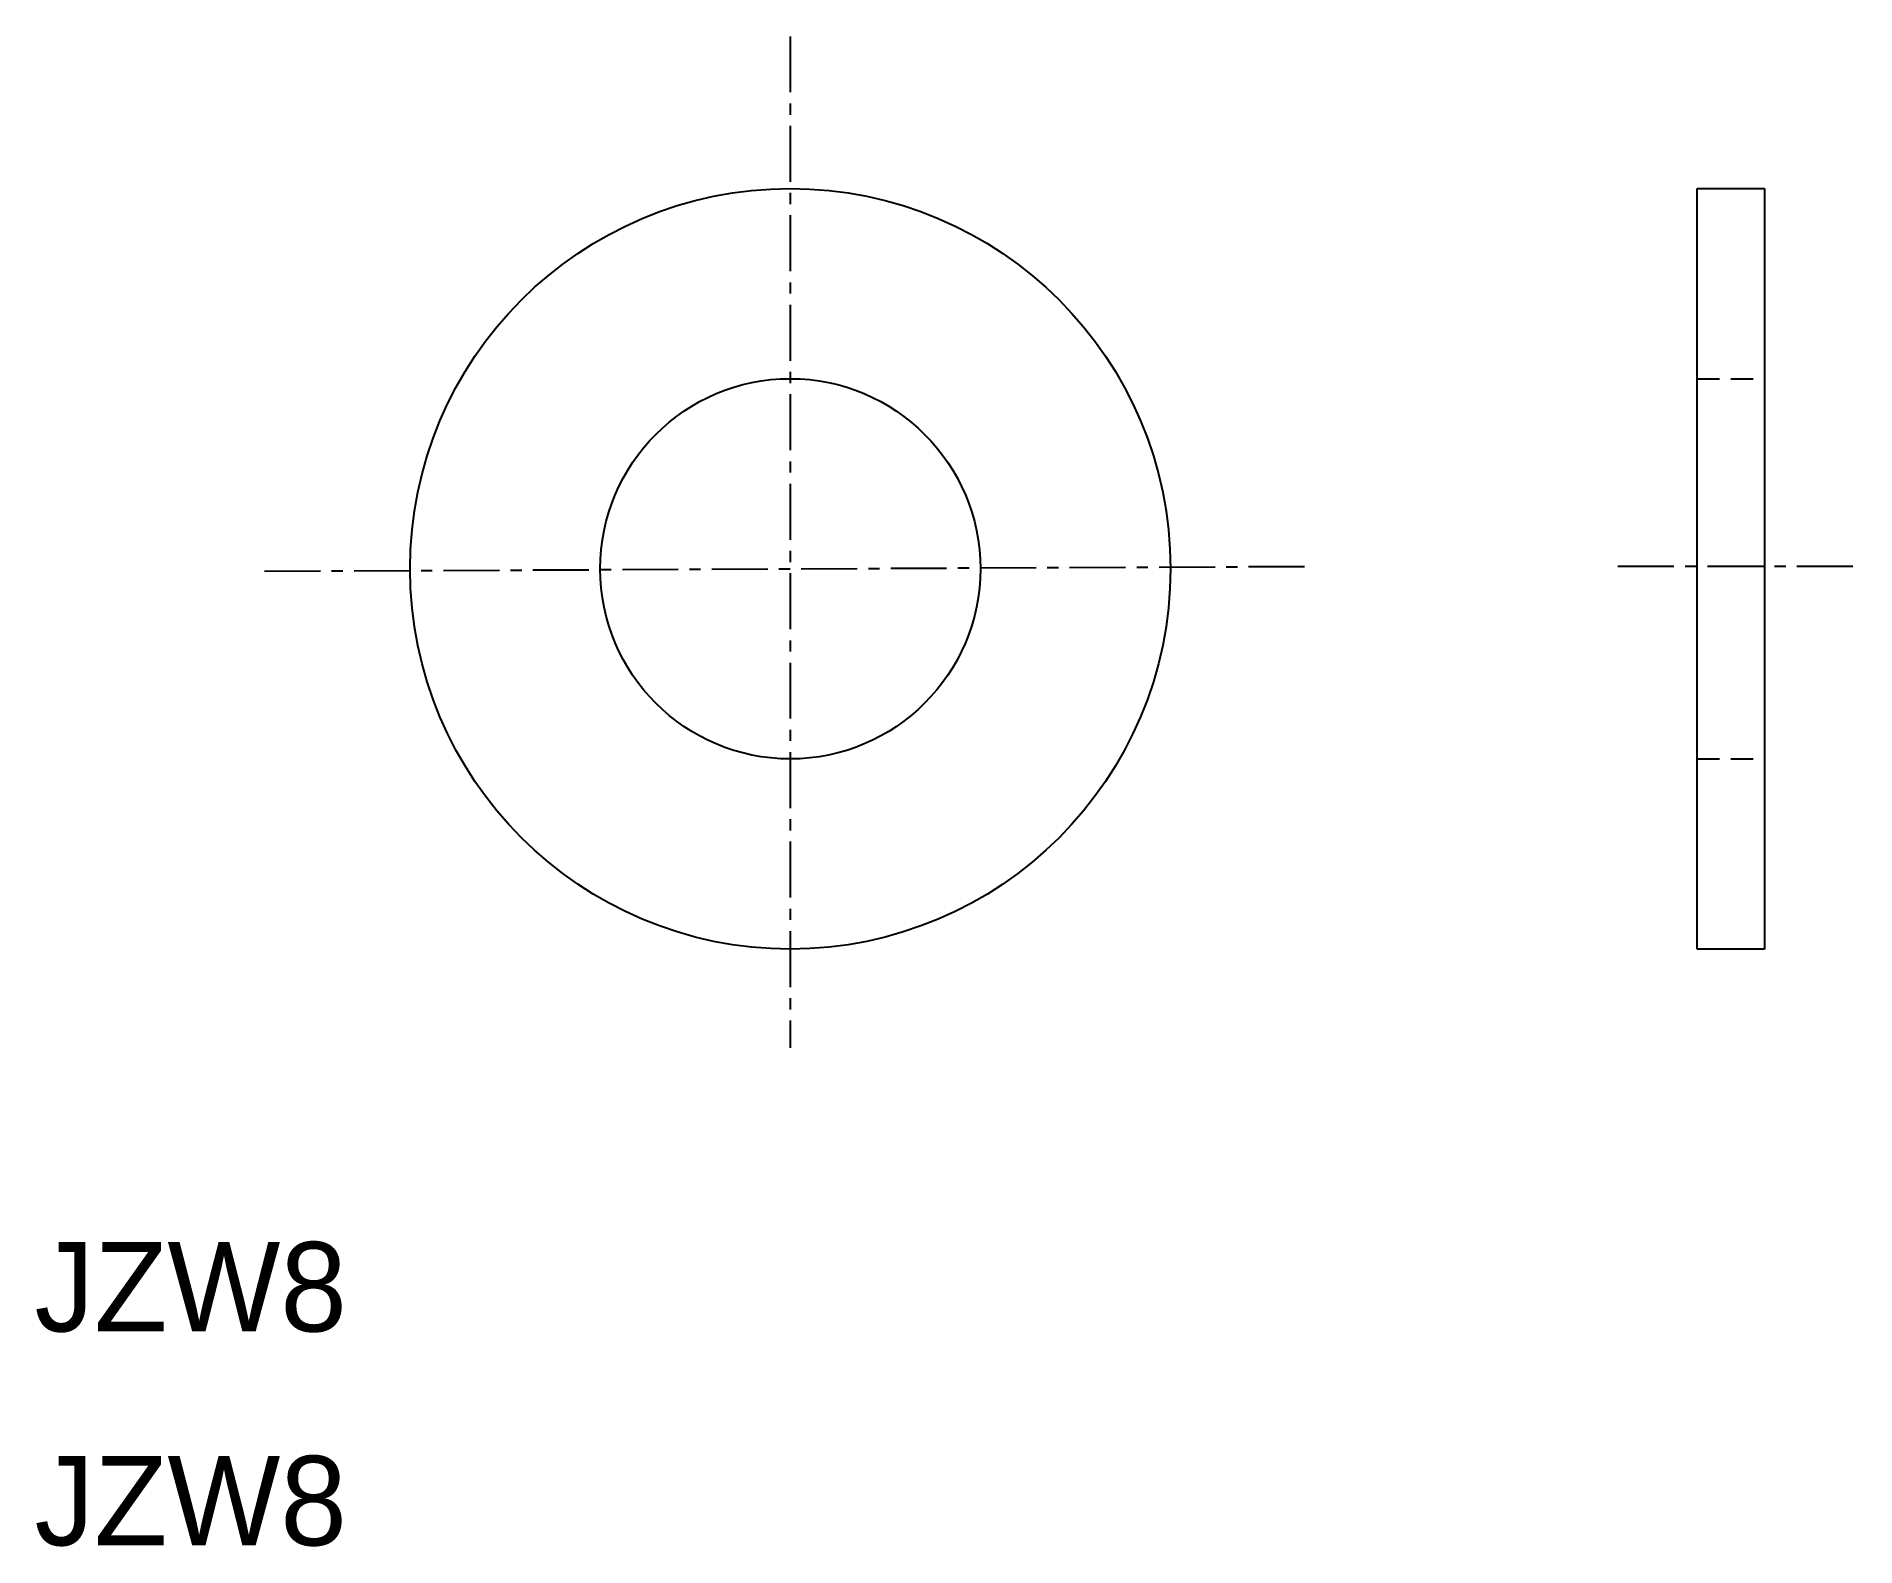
# Model space of a CAD drawing. Extents: x 10 to 50.7, y 10 to 43.7.
import ezdxf

# ---------------------------------------------------------------- set-up
doc = ezdxf.new("R2010")
doc.units = 0
doc.linetypes.add('CENTER', pattern=[2, 1.25, -0.25, 0.25, -0.25])
doc.linetypes.add('DASHED', pattern=[0.75, 0.5, -0.25])
doc.layers.get('0').update_dxf_attribs({"linetype": 'CONTINUOUS'})
doc.layers.add('CENTER', color=1, linetype='CENTER')

msp = doc.modelspace()

# ---------------------------------------------------------------- linework, layer by layer
at = {"color": 7, "linetype": 'CONTINUOUS'}
for p, q in [((47.174, 40.328), (48.674, 40.328)), ((47.174, 23.328), (47.174, 40.328)), ((48.674, 40.328), (48.674, 23.328)), ((48.674, 23.328), (47.174, 23.328))]:
    msp.add_line(p, q, dxfattribs=at)
at = {"color": 3, "linetype": 'DASHED'}
for p, q in [((47.174, 36.078), (48.674, 36.078)), ((47.174, 27.578), (48.674, 27.578))]:
    msp.add_line(p, q, dxfattribs=at)
at = {"color": 7, "linetype": 'CONTINUOUS'}
for radius in [8.5, 4.25]:
    msp.add_circle((26.896, 31.828), radius, dxfattribs=at)
at = {"layer": 'CENTER', "color": 1, "linetype": 'CENTER'}
for p, q in [((26.896, 43.729), (26.896, 21.117)), ((15.143, 31.774), (38.516, 31.883)), ((45.402, 31.887), (50.715, 31.887))]:
    msp.add_line(p, q, dxfattribs=at)

# ---------------------------------------------------------------- texts
at = {"color": 7, "linetype": 'CONTINUOUS'}
for p in [(10, 14.78), (10, 10)]:
    msp.add_text('JZW8', height=2, dxfattribs=at).set_placement(p)

doc.saveas('drawing.dxf')
